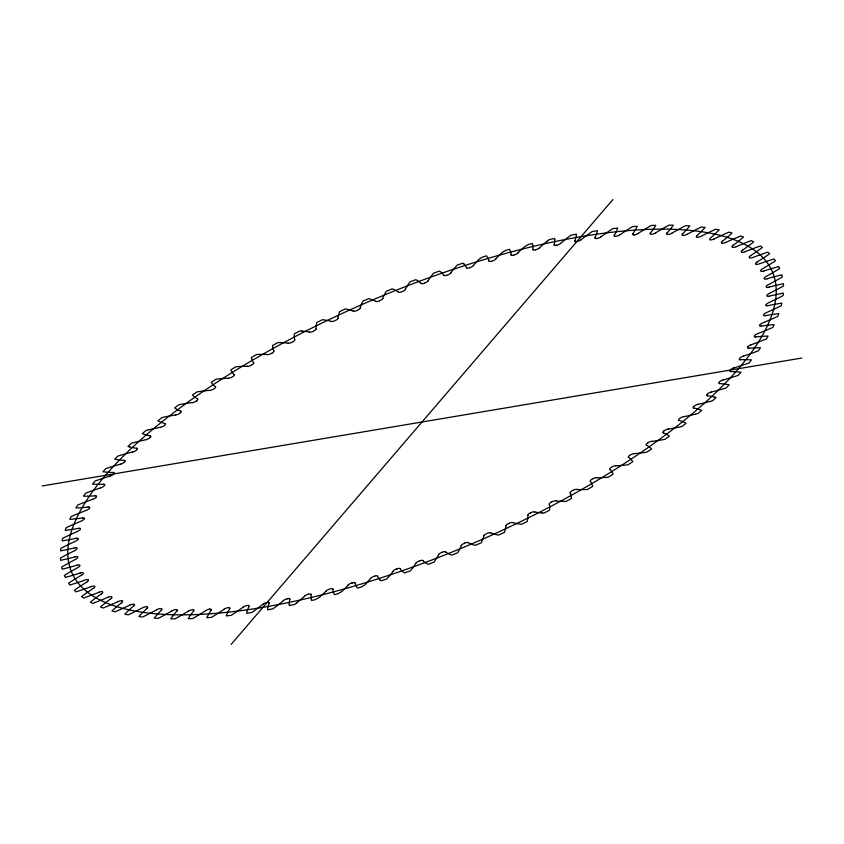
<?xml version="1.0" encoding="UTF-8"?>
<svg xmlns="http://www.w3.org/2000/svg" width="844" height="844" viewBox="0 0 844 844"><rect width="100%" height="100%" fill="white"/><g stroke="black" fill="none" stroke-linecap="round" stroke-linejoin="round"><path stroke-width="1.27" d="M231.129 644.415L612.871 199.585M124.427 462.111L124.501 462.037A3.893 1.34 -23.2 0 1 120.66 464.189M149.757 437.814L149.799 437.772A3.893 1.34 -23.2 0 1 145.801 439.766M547.207 241.184L549.138 239.643L554.687 238.441L554.73 239.559M296.793 602.816L294.862 604.357L289.313 605.559L289.27 604.441M663.901 431.031L664.312 430.714A3.893 1.34 -23.2 0 1 668.332 428.963M179.793 413.212L179.74 413.254A3.893 1.34 -23.2 0 1 175.668 415.037M196.43 400.921L196.705 400.721A3.893 1.34 -23.2 0 0 197.675 398.779M647.728 442.963L647.295 443.279A3.893 1.34 -23.2 0 0 646.325 445.221M271.947 353.182L272.011 353.14A3.893 1.34 -23.2 0 0 273.962 350.988M271.81 353.256L271.557 353.404A3.893 1.34 -23.2 0 1 267.464 354.649M666.433 226.551L669.007 225.126L673.312 225.179L672.267 226.614A127.349 43.972 -23.2 0 1 667.098 232.965M177.567 617.449L174.993 618.874L170.688 618.821L171.733 617.386A127.349 43.972 -23.2 0 1 176.902 611.035M551.354 502.138L551.892 501.853M530.159 513.078L530.707 512.804M508.499 523.628L509.059 523.364M357.318 310.349L357.529 310.254A3.893 1.34 -23.2 0 0 360.346 308.039M357.17 310.413L356.959 310.508A3.893 1.34 -23.2 0 1 353.256 311.204M379.473 300.77L379.832 300.622A3.893 1.34 -23.2 0 0 382.838 298.407M464.738 543.135L464.242 543.346A3.893 1.34 -23.2 0 0 461.162 545.593M441.686 552.493L442.256 552.261M424.817 282.972L424.891 282.951A3.893 1.34 -23.2 0 0 428.224 280.778M419.69 560.838L419.109 561.049A3.893 1.34 -23.2 0 0 415.776 563.222M396.553 569.014L397.134 568.814M469.675 267.727L469.897 267.653A3.893 1.34 -23.2 0 0 473.505 265.565M374.683 576.167L374.177 576.325A3.893 1.34 -23.2 0 0 370.495 578.435M351.864 583.014L352.433 582.856M513.732 255.099L514.08 255.004A3.893 1.34 -23.2 0 0 517.91 253.031M513.595 255.131L513.521 255.152A3.893 1.34 -23.2 0 1 510.947 254.835M148.818 429.765L146.128 430.408L142.32 433.637L143.659 434.143A127.349 43.972 -23.2 0 0 150.084 435.947M695.182 414.235L697.872 413.592L701.68 410.363L700.341 409.857A127.349 43.972 -23.2 0 0 693.916 408.053M532.722 249.402A3.893 1.34 -23.2 0 0 535.022 249.94L535.623 249.74M308.377 594.26L308.925 594.134A3.893 1.34 -23.2 0 1 311.278 594.598M535.486 249.771L535.56 249.75A3.893 1.34 -23.2 0 0 539.538 247.83M556.154 245.319L556.692 245.203M287.308 598.797L287.846 598.681M577.043 241.458L577.106 241.447A3.893 1.34 -23.2 0 0 581.199 239.696M42.2 485.965L801.8 358.035M596.993 238.441L596.497 238.504A3.893 1.34 -23.2 0 1 594.83 237.628M247.007 605.559L247.503 605.496A3.893 1.34 -23.2 0 1 249.17 606.372M638.38 233.377A3.893 1.34 -23.2 0 1 634.213 234.896L634.308 234.811M209.692 609.189L210.156 609.168A3.893 1.34 -23.2 0 1 211.316 610.296M634.129 234.822L633.844 234.832A3.893 1.34 -23.2 0 1 632.683 233.704M301.867 331.07L299.979 330.932L296.255 332.852L294.398 333.813L294.303 334.973A127.349 43.972 -23.2 0 0 294.651 339.752M542.133 512.93L544.021 513.068L547.745 511.147L549.602 510.187L549.697 509.027A127.349 43.972 -23.2 0 0 549.349 504.248M710.405 239.738L710.331 239.717A3.893 1.34 -23.2 0 0 714.246 238.926M710.173 239.685L710.247 239.696A3.893 1.34 -23.2 0 1 710.458 238.029A127.349 43.972 -23.2 0 0 717.664 231.351L719.204 229.832L715.775 229.157L713.022 230.433A127.349 43.972 -23.2 0 0 701.28 236.172A3.893 1.34 -23.2 0 1 697.334 237.248M714.573 397.123L716.071 397.535L712.568 400.742L709.825 401.48A127.349 43.972 -23.2 0 1 698.136 404.329M129.427 446.877L127.929 446.465L131.432 443.258L134.175 442.52A127.349 43.972 -23.2 0 1 145.864 439.671M463.883 263.929L463.103 263.128L461.14 263.761L457.195 265.058L455.865 266.546A127.349 43.972 -23.2 0 0 450.759 272.886M380.116 580.071L380.897 580.872L382.859 580.239L386.805 578.942L388.134 577.454A127.349 43.972 -23.2 0 0 393.241 571.114M74.567 550.668A127.349 43.972 -23.2 0 0 63.057 556.607L60.451 558.011L60.599 560.332L63.258 559.751A127.349 43.972 -23.2 0 0 74.968 556.871M74.673 547.819A3.893 1.34 -23.2 0 1 77.173 548.284A3.893 1.34 -23.2 0 1 74.62 550.594M74.62 547.904A127.349 43.972 -23.2 0 1 63.173 550.383L60.589 550.879L60.831 548.41L63.49 547.049A127.349 43.972 -23.2 0 1 75.253 541.331A3.893 1.34 -23.2 0 0 78.059 539.116M75.823 538.314A3.893 1.34 -23.2 0 1 78.102 538.862M75.76 538.398A127.349 43.972 -23.2 0 1 64.619 540.466L62.118 540.867L62.741 538.272L65.463 536.953A127.349 43.972 -23.2 0 1 77.426 531.477M78.46 528.302A3.893 1.34 -23.2 0 1 80.486 529.061A3.893 1.34 -23.2 0 1 77.5 531.393M78.376 528.397A127.349 43.972 -23.2 0 1 67.604 530.043L65.188 530.348L66.201 527.627L68.965 526.371A127.349 43.972 -23.2 0 1 81.077 521.149A3.893 1.34 -23.2 0 0 84.242 518.954M82.564 517.847A3.893 1.34 -23.2 0 1 84.358 518.68M82.469 517.942A127.349 43.972 -23.2 0 1 72.099 519.165L69.788 519.366L71.181 516.539L73.987 515.336A127.349 43.972 -23.2 0 1 86.194 510.398M89.517 508.236A3.893 1.34 -23.2 0 1 86.194 510.472M88.114 506.98A3.893 1.34 -23.2 0 1 89.675 507.951M88.019 507.075A127.349 43.972 -23.2 0 1 78.102 507.866L75.897 507.961L77.669 505.039L80.486 503.91A127.349 43.972 -23.2 0 1 92.745 499.268M96.205 497.148A3.893 1.34 -23.2 0 1 92.734 499.342M95.108 495.744A3.893 1.34 -23.2 0 1 96.406 496.852M95.003 495.839A127.349 43.972 -23.2 0 1 85.571 496.198L83.493 496.198L85.624 493.191L88.451 492.126A127.349 43.972 -23.2 0 1 100.7 487.811M104.297 485.733A3.893 1.34 -23.2 0 1 100.679 487.895M103.495 484.192A3.893 1.34 -23.2 0 1 104.529 485.427M103.379 484.298A127.349 43.972 -23.2 0 1 94.475 484.213L92.534 484.108L95.024 481.027L97.851 480.046A127.349 43.972 -23.2 0 1 110.036 476.079M113.75 474.043A3.893 1.34 -23.2 0 1 110.005 476.153M113.244 472.376A3.893 1.34 -23.2 0 1 114.014 473.737M113.117 472.482A127.349 43.972 -23.2 0 1 104.793 471.965L102.979 471.754L105.827 468.62L108.633 467.713A127.349 43.972 -23.2 0 1 120.703 464.105M124.321 460.349A3.893 1.34 -23.2 0 1 124.817 461.816M124.184 460.444A127.349 43.972 -23.2 0 1 116.461 459.495L114.795 459.189L117.981 456.013L120.755 455.19A127.349 43.972 -23.2 0 1 132.666 451.951M136.559 450.052A3.893 1.34 -23.2 0 1 132.613 452.036M136.665 448.153A3.893 1.34 -23.2 0 1 136.897 449.736M136.528 448.248A127.349 43.972 -23.2 0 1 129.438 446.866M150.232 435.852A3.893 1.34 -23.2 0 1 150.19 437.53M148.818 429.765A127.349 43.972 -23.2 0 1 160.244 427.317M164.263 425.576A3.893 1.34 -23.2 0 1 160.17 427.412M164.97 423.477A3.893 1.34 -23.2 0 1 164.654 425.26M164.812 423.572A127.349 43.972 -23.2 0 1 159.094 421.356L157.912 420.766L162.006 417.527L164.643 416.968A127.349 43.972 -23.2 0 1 175.742 414.942M180.806 411.112A3.893 1.34 -23.2 0 1 180.215 412.98M180.648 411.197A127.349 43.972 -23.2 0 1 175.647 408.57L174.634 407.884L179.002 404.666L181.555 404.202A127.349 43.972 -23.2 0 1 192.305 402.588M196.367 401.048A3.893 1.34 -23.2 0 1 192.21 402.683M197.507 398.874A127.349 43.972 -23.2 0 1 193.255 395.847L192.411 395.076L197.032 391.869L199.511 391.51A127.349 43.972 -23.2 0 1 209.85 390.329M213.912 388.894A3.893 1.34 -23.2 0 1 209.745 390.424M215.494 386.552A3.893 1.34 -23.2 0 1 214.376 388.578M215.325 386.636A127.349 43.972 -23.2 0 1 211.833 383.239L211.179 382.374L212.783 381.319L216.032 379.209L218.406 378.945A127.349 43.972 -23.2 0 1 228.291 378.196M232.332 376.878A3.893 1.34 -23.2 0 1 228.175 378.291M234.21 374.483A3.893 1.34 -23.2 0 1 232.828 376.561M234.041 374.567A127.349 43.972 -23.2 0 1 231.319 370.79L230.845 369.851L232.522 368.807L235.909 366.739L238.187 366.57A127.349 43.972 -23.2 0 1 247.577 366.254M251.575 365.051A3.893 1.34 -23.2 0 1 247.45 366.349M253.727 362.603A3.893 1.34 -23.2 0 1 252.092 364.745M253.548 362.688A127.349 43.972 -23.2 0 1 251.617 358.563L251.322 357.55L253.073 356.527L256.587 354.491L258.749 354.427A127.349 43.972 -23.2 0 1 267.601 354.554M273.783 351.062A127.349 43.972 -23.2 0 1 272.654 346.61L272.538 345.512L274.342 344.521L277.971 342.548L280.008 342.58A127.349 43.972 -23.2 0 1 288.289 343.139M292.161 342.189A3.893 1.34 -23.2 0 1 288.142 343.234M294.83 339.678A3.893 1.34 -23.2 0 1 292.71 341.894M301.867 331.08A127.349 43.972 -23.2 0 1 309.548 332.061M313.335 331.238A3.893 1.34 -23.2 0 1 309.4 332.156M316.247 328.717A3.893 1.34 -23.2 0 1 313.894 330.964M316.067 328.78A127.349 43.972 -23.2 0 1 316.532 323.716L316.795 322.492L318.694 321.564L322.503 319.707L324.254 319.95A127.349 43.972 -23.2 0 1 331.281 321.364M334.973 320.688A3.893 1.34 -23.2 0 1 331.133 321.458M338.117 318.156A3.893 1.34 -23.2 0 1 335.543 320.414M337.938 318.22A127.349 43.972 -23.2 0 1 339.204 312.871L339.647 311.594L341.577 310.697L345.449 308.925L347.053 309.263A127.349 43.972 -23.2 0 1 353.414 311.109M360.166 308.092A127.349 43.972 -23.2 0 1 362.224 302.5L362.846 301.171L364.808 300.316L368.722 298.628L370.178 299.061A127.349 43.972 -23.2 0 1 375.833 301.319M379.272 300.918A3.893 1.34 -23.2 0 1 375.675 301.413M382.659 298.459A127.349 43.972 -23.2 0 1 385.508 292.646L386.309 291.264L388.282 290.463L392.228 288.859L393.526 289.387A127.349 43.972 -23.2 0 1 398.463 292.056M401.744 291.792A3.893 1.34 -23.2 0 1 398.294 292.14M405.5 289.313A3.893 1.34 -23.2 0 1 402.335 291.56M405.32 289.355A127.349 43.972 -23.2 0 1 408.939 283.341L409.92 281.917L411.904 281.157L415.86 279.659L416.989 280.282A127.349 43.972 -23.2 0 1 421.177 283.341M424.3 283.225A3.893 1.34 -23.2 0 1 421.008 283.426M428.056 280.82A127.349 43.972 -23.2 0 1 432.434 274.627L433.584 273.171L435.567 272.464L439.524 271.072L440.473 271.779A127.349 43.972 -23.2 0 1 443.902 275.218M446.856 275.249A3.893 1.34 -23.2 0 1 443.733 275.302M450.928 272.855A3.893 1.34 -23.2 0 1 447.436 275.049M463.873 263.929A127.349 43.972 -23.2 0 1 466.532 267.727M469.296 267.907A3.893 1.34 -23.2 0 1 466.363 267.812M473.347 265.596A127.349 43.972 -23.2 0 1 479.181 259.129L482.61 257.03L486.513 255.859L487.115 256.745A127.349 43.972 -23.2 0 1 488.982 260.901M491.535 261.218A3.893 1.34 -23.2 0 1 488.803 260.975M495.861 258.95A3.893 1.34 -23.2 0 1 492.105 261.06M495.713 258.971A127.349 43.972 -23.2 0 1 502.233 252.409L505.799 250.351L509.649 249.307L510.061 250.278A127.349 43.972 -23.2 0 1 511.126 254.761M517.752 253.042A127.349 43.972 -23.2 0 1 524.947 246.416L528.618 244.412L532.406 243.494L532.638 244.538A127.349 43.972 -23.2 0 1 532.902 249.339M539.4 247.841A127.349 43.972 -23.2 0 1 547.218 241.184M554.719 239.569A127.349 43.972 -23.2 0 1 554.202 244.654M556.091 245.393A3.893 1.34 -23.2 0 1 554.023 244.718M560.669 243.378A3.893 1.34 -23.2 0 1 556.629 245.287M560.532 243.388A127.349 43.972 -23.2 0 1 568.951 236.71L571.008 235.181L576.41 234.178L576.262 235.36A127.349 43.972 -23.2 0 1 574.933 240.73M576.579 241.606A3.893 1.34 -23.2 0 1 574.753 240.783M581.073 239.696A127.349 43.972 -23.2 0 1 590.061 233.039L592.235 231.52L597.457 230.728L597.13 231.963A127.349 43.972 -23.2 0 1 595.009 237.575M601.055 236.795A3.893 1.34 -23.2 0 1 596.919 238.525M600.939 236.784A127.349 43.972 -23.2 0 1 610.444 230.18L612.733 228.671L617.766 228.08L617.249 229.389A127.349 43.972 -23.2 0 1 614.348 235.223M615.498 236.352A3.893 1.34 -23.2 0 1 614.168 235.265M620.14 234.685A3.893 1.34 -23.2 0 1 615.983 236.309M620.034 234.664A127.349 43.972 -23.2 0 1 630.025 228.133L632.42 226.646L637.231 226.276L636.534 227.627A127.349 43.972 -23.2 0 1 632.852 233.661M638.275 233.345A127.349 43.972 -23.2 0 1 648.719 226.93L651.199 225.464L655.767 225.306L654.902 226.698A127.349 43.972 -23.2 0 1 650.46 232.912M651.093 234.284A3.893 1.34 -23.2 0 1 650.302 232.944M655.693 232.87A3.893 1.34 -23.2 0 1 651.536 234.273M655.598 232.838A127.349 43.972 -23.2 0 1 666.433 226.551M667.456 234.453A3.893 1.34 -23.2 0 1 666.939 232.997M672.003 233.176A3.893 1.34 -23.2 0 1 667.878 234.463M671.919 233.144A127.349 43.972 -23.2 0 1 683.102 227.015L685.75 225.633L689.78 225.886L688.567 227.363A127.349 43.972 -23.2 0 1 682.68 233.83M682.775 235.423A3.893 1.34 -23.2 0 1 682.522 233.851M687.238 234.294A3.893 1.34 -23.2 0 1 683.165 235.455M687.164 234.252A127.349 43.972 -23.2 0 1 698.663 228.313L701.364 226.973L705.099 227.447L703.717 228.935A127.349 43.972 -23.2 0 1 697.144 235.508M696.975 237.196A3.893 1.34 -23.2 0 1 696.996 235.518M714.203 238.884A127.349 43.972 -23.2 0 1 726.146 233.377L728.942 232.153L732.043 233.039L730.355 234.569A127.349 43.972 -23.2 0 1 722.475 241.236M721.789 243.093A3.893 1.34 -23.2 0 1 722.348 241.236M725.903 242.428A3.893 1.34 -23.2 0 1 722.074 243.188M725.872 242.376A127.349 43.972 -23.2 0 1 737.972 237.132L740.779 235.972L743.543 237.058L741.718 238.599A127.349 43.972 -23.2 0 1 733.246 245.266M732.286 247.197A3.893 1.34 -23.2 0 1 733.119 245.266M736.263 246.701A3.893 1.34 -23.2 0 1 732.55 247.324M736.232 246.638A127.349 43.972 -23.2 0 1 748.438 241.679L751.265 240.593L753.681 241.869L751.709 243.41A127.349 43.972 -23.2 0 1 742.678 250.056M741.465 252.061A3.893 1.34 -23.2 0 1 742.562 250.046M745.273 251.723A3.893 1.34 -23.2 0 1 741.686 252.198M745.252 251.649A127.349 43.972 -23.2 0 1 757.511 246.997L760.338 245.973L762.385 247.45L760.286 248.991A127.349 43.972 -23.2 0 1 750.738 255.584M750.727 255.648A3.893 1.34 -23.2 0 0 749.409 257.758A3.893 1.34 -23.2 0 0 752.901 257.473A127.349 43.972 -23.2 0 1 765.139 253.063L767.956 252.124L769.644 253.78L767.418 255.299A127.349 43.972 -23.2 0 1 757.384 261.819M755.675 263.929A3.893 1.34 -23.2 0 1 757.29 261.798M755.823 264.098A3.893 1.34 -23.2 0 0 759.104 263.919A127.349 43.972 -23.2 0 1 771.3 259.846L774.096 258.992L774.539 259.604L775.404 260.828L773.072 262.336A127.349 43.972 -23.2 0 1 762.596 268.751A3.893 1.34 -23.2 0 0 760.739 271.04A3.893 1.34 -23.2 0 0 763.873 271.051M763.894 270.977A127.349 43.972 -23.2 0 1 775.974 267.337L778.727 266.567L779.044 267.231L779.656 268.571L777.229 270.048A127.349 43.972 -23.2 0 1 766.352 276.326A3.893 1.34 -23.2 0 0 764.179 278.509M767.164 278.826A3.893 1.34 -23.2 0 1 764.253 278.71M767.196 278.742A127.349 43.972 -23.2 0 1 779.117 275.482L781.829 274.796L782.019 275.524L782.367 276.969L779.856 278.414A127.349 43.972 -23.2 0 1 768.641 284.533M766.246 286.728A3.893 1.34 -23.2 0 1 768.578 284.491M768.989 287.213A3.893 1.34 -23.2 0 1 766.278 286.96M769.032 287.129A127.349 43.972 -23.2 0 1 780.742 284.259L783.401 283.668L783.548 285.989L780.953 287.393A127.349 43.972 -23.2 0 1 769.433 293.332M769.327 296.181A3.893 1.34 -23.2 0 1 766.827 295.716A3.893 1.34 -23.2 0 1 769.38 293.406M769.38 296.096A127.349 43.972 -23.2 0 1 780.827 293.617L783.411 293.121L783.169 295.59L780.51 296.951A127.349 43.972 -23.2 0 1 768.747 302.669A3.893 1.34 -23.2 0 0 765.941 304.884M768.177 305.686A3.893 1.34 -23.2 0 1 765.898 305.138M768.24 305.602A127.349 43.972 -23.2 0 1 779.381 303.534L781.882 303.133L781.259 305.728L778.537 307.047A127.349 43.972 -23.2 0 1 766.574 312.523M765.54 315.698A3.893 1.34 -23.2 0 1 763.514 314.939A3.893 1.34 -23.2 0 1 766.5 312.607M765.624 315.603A127.349 43.972 -23.2 0 1 776.396 313.957L778.812 313.651L777.799 316.373L775.035 317.629A127.349 43.972 -23.2 0 1 762.923 322.851A3.893 1.34 -23.2 0 0 759.758 325.046M761.436 326.153A3.893 1.34 -23.2 0 1 759.642 325.32M761.531 326.058A127.349 43.972 -23.2 0 1 771.901 324.834L774.212 324.634L772.819 327.461L770.013 328.664A127.349 43.972 -23.2 0 1 757.806 333.602M754.483 335.764A3.893 1.34 -23.2 0 1 757.806 333.528M755.886 337.02A3.893 1.34 -23.2 0 1 754.325 336.049M755.981 336.925A127.349 43.972 -23.2 0 1 765.898 336.134L768.103 336.039L766.331 338.961L763.514 340.09A127.349 43.972 -23.2 0 1 751.255 344.732M747.795 346.852A3.893 1.34 -23.2 0 1 751.265 344.658M748.892 348.255A3.893 1.34 -23.2 0 1 747.594 347.148M748.997 348.161A127.349 43.972 -23.2 0 1 758.429 347.802L760.507 347.802L758.376 350.809L755.549 351.874A127.349 43.972 -23.2 0 1 743.3 356.189M739.703 358.267A3.893 1.34 -23.2 0 1 743.321 356.105M740.504 359.808A3.893 1.34 -23.2 0 1 739.471 358.573M740.621 359.702A127.349 43.972 -23.2 0 1 749.525 359.787L751.466 359.892L748.976 362.973L746.149 363.954A127.349 43.972 -23.2 0 1 733.963 367.921M730.25 369.957A3.893 1.34 -23.2 0 1 733.995 367.847M730.756 371.624A3.893 1.34 -23.2 0 1 729.986 370.263M730.883 371.518A127.349 43.972 -23.2 0 1 739.207 372.035L741.021 372.246L738.173 375.38L735.367 376.287A127.349 43.972 -23.2 0 1 723.297 379.895M719.478 381.868A3.893 1.34 -23.2 0 1 723.34 379.811M719.679 383.651A3.893 1.34 -23.2 0 1 719.183 382.184M719.816 383.556A127.349 43.972 -23.2 0 1 727.539 384.505L729.205 384.811L726.019 387.987L723.245 388.81A127.349 43.972 -23.2 0 1 711.334 392.049M707.441 393.948A3.893 1.34 -23.2 0 1 711.386 391.964M707.335 395.847A3.893 1.34 -23.2 0 1 707.103 394.264M707.472 395.752A127.349 43.972 -23.2 0 1 714.562 397.134M694.169 406.154A3.893 1.34 -23.2 0 1 698.199 404.234M693.768 408.148A3.893 1.34 -23.2 0 1 693.81 406.47M695.182 414.235A127.349 43.972 -23.2 0 1 683.756 416.683M679.736 418.424A3.893 1.34 -23.2 0 1 683.83 416.588M679.03 420.523A3.893 1.34 -23.2 0 1 679.346 418.74M679.188 420.428A127.349 43.972 -23.2 0 1 684.906 422.644L686.088 423.234L681.994 426.473L679.357 427.032A127.349 43.972 -23.2 0 1 668.258 429.058M663.194 432.888A3.893 1.34 -23.2 0 1 663.785 431.02M663.352 432.803A127.349 43.972 -23.2 0 1 668.353 435.43L669.366 436.116L664.998 439.334L662.445 439.798A127.349 43.972 -23.2 0 1 651.695 441.412M647.633 442.952A3.893 1.34 -23.2 0 1 651.79 441.317M646.493 445.126A127.349 43.972 -23.2 0 1 650.745 448.153L651.589 448.924L646.968 452.131L644.489 452.489A127.349 43.972 -23.2 0 1 634.15 453.671M630.088 455.106A3.893 1.34 -23.2 0 1 634.255 453.576M628.506 457.448A3.893 1.34 -23.2 0 1 629.624 455.422M628.674 457.364A127.349 43.972 -23.2 0 1 632.167 460.761L632.821 461.626L631.217 462.681L627.968 464.791L625.594 465.055A127.349 43.972 -23.2 0 1 615.709 465.804M611.668 467.122A3.893 1.34 -23.2 0 1 615.825 465.709M609.79 469.517A3.893 1.34 -23.2 0 1 611.172 467.439M609.959 469.433A127.349 43.972 -23.2 0 1 612.681 473.21L613.155 474.149L611.478 475.193L608.091 477.261L605.813 477.43A127.349 43.972 -23.2 0 1 596.423 477.746M592.425 478.949A3.893 1.34 -23.2 0 1 596.55 477.651M590.272 481.397A3.893 1.34 -23.2 0 1 591.908 479.255M590.452 481.312A127.349 43.972 -23.2 0 1 592.382 485.437L592.678 486.45L590.927 487.473L587.413 489.509L585.251 489.573A127.349 43.972 -23.2 0 1 576.399 489.446M576.536 489.351A3.893 1.34 -23.2 0 0 572.454 490.533L571.989 490.86A3.893 1.34 -23.2 0 0 570.038 493.012M570.217 492.938A127.349 43.972 -23.2 0 1 571.346 497.39L571.462 498.487L569.658 499.479L566.029 501.452L563.992 501.42A127.349 43.972 -23.2 0 1 555.711 500.861M551.839 501.811A3.893 1.34 -23.2 0 1 555.858 500.766M549.17 504.322A3.893 1.34 -23.2 0 1 551.29 502.106M542.133 512.92A127.349 43.972 -23.2 0 1 534.452 511.939M530.665 512.762A3.893 1.34 -23.2 0 1 534.6 511.844M527.753 515.283A3.893 1.34 -23.2 0 1 530.106 513.036M527.933 515.22A127.349 43.972 -23.2 0 1 527.468 520.284L527.205 521.508L525.306 522.436L521.497 524.293L519.746 524.05A127.349 43.972 -23.2 0 1 512.719 522.636M509.027 523.312A3.893 1.34 -23.2 0 1 512.867 522.541M505.883 525.844A3.893 1.34 -23.2 0 1 508.457 523.586M506.062 525.78A127.349 43.972 -23.2 0 1 504.796 531.129L504.353 532.406L502.423 533.303L498.551 535.075L496.947 534.737A127.349 43.972 -23.2 0 1 490.586 532.891M490.744 532.796A3.893 1.34 -23.2 0 0 487.02 533.44L486.545 533.714A3.893 1.34 -23.2 0 0 483.654 535.961M483.834 535.908A127.349 43.972 -23.2 0 1 481.776 541.5L481.154 542.829L479.192 543.684L475.277 545.372L473.822 544.939A127.349 43.972 -23.2 0 1 468.167 542.681M464.727 543.082A3.893 1.34 -23.2 0 1 468.325 542.586M461.341 545.54A127.349 43.972 -23.2 0 1 458.492 551.354L457.691 552.736L455.718 553.537L451.772 555.141L450.474 554.614A127.349 43.972 -23.2 0 1 445.537 551.944M442.256 552.208A3.893 1.34 -23.2 0 1 445.706 551.86M438.5 554.687A3.893 1.34 -23.2 0 1 441.665 552.44M438.68 554.645A127.349 43.972 -23.2 0 1 435.061 560.659L434.08 562.083L432.096 562.842L428.14 564.341L427.011 563.718A127.349 43.972 -23.2 0 1 422.823 560.659M419.7 560.775A3.893 1.34 -23.2 0 1 422.992 560.574M415.944 563.18A127.349 43.972 -23.2 0 1 411.566 569.373L410.416 570.829L408.433 571.536L404.476 572.928L403.527 572.221A127.349 43.972 -23.2 0 1 400.098 568.782M397.144 568.75A3.893 1.34 -23.2 0 1 400.267 568.698M393.072 571.145A3.893 1.34 -23.2 0 1 396.564 568.951M380.127 580.071A127.349 43.972 -23.2 0 1 377.468 576.273M374.704 576.093A3.893 1.34 -23.2 0 1 377.637 576.188M370.653 578.404A127.349 43.972 -23.2 0 1 364.819 584.871L361.39 586.97L357.487 588.141L356.885 587.255A127.349 43.972 -23.2 0 1 355.018 583.099M352.465 582.782A3.893 1.34 -23.2 0 1 355.197 583.025M348.139 585.05A3.893 1.34 -23.2 0 1 351.895 582.94M348.287 585.029A127.349 43.972 -23.2 0 1 341.767 591.591L338.201 593.649L334.351 594.693L333.939 593.722A127.349 43.972 -23.2 0 1 332.874 589.239M333.053 589.165A3.893 1.34 -23.2 0 0 330.531 588.774L329.993 588.975A3.893 1.34 -23.2 0 0 326.09 590.969M326.248 590.958A127.349 43.972 -23.2 0 1 319.053 597.584L315.382 599.588L311.594 600.506L311.362 599.462A127.349 43.972 -23.2 0 1 311.098 594.661M304.462 596.17A3.893 1.34 -23.2 0 1 308.419 594.187M304.6 596.159A127.349 43.972 -23.2 0 1 296.782 602.816M289.281 604.431A127.349 43.972 -23.2 0 1 289.798 599.346M287.909 598.607A3.893 1.34 -23.2 0 1 289.977 599.282M283.331 600.622A3.893 1.34 -23.2 0 1 287.371 598.712M283.468 600.611A127.349 43.972 -23.2 0 1 275.049 607.29L272.992 608.819L267.59 609.822L267.738 608.64A127.349 43.972 -23.2 0 1 269.067 603.27M267.421 602.394A3.893 1.34 -23.2 0 1 269.247 603.217M262.8 604.304A3.893 1.34 -23.2 0 1 266.894 602.479M262.927 604.304A127.349 43.972 -23.2 0 1 253.938 610.961L251.765 612.48L246.543 613.271L246.87 612.037A127.349 43.972 -23.2 0 1 248.991 606.425M242.945 607.205A3.893 1.34 -23.2 0 1 247.081 605.475M243.061 607.216A127.349 43.972 -23.2 0 1 233.556 613.82L231.267 615.329L226.234 615.92L226.751 614.611A127.349 43.972 -23.2 0 1 229.652 608.777M228.502 607.648A3.893 1.34 -23.2 0 1 229.832 608.735M223.86 609.315A3.893 1.34 -23.2 0 1 228.017 607.691M223.966 609.336A127.349 43.972 -23.2 0 1 213.975 615.867L211.58 617.354L206.769 617.724L207.466 616.373A127.349 43.972 -23.2 0 1 211.148 610.339M205.619 610.623A3.893 1.34 -23.2 0 1 209.787 609.104M205.725 610.655A127.349 43.972 -23.2 0 1 195.28 617.069L192.801 618.536L188.233 618.694L189.098 617.302A127.349 43.972 -23.2 0 1 193.54 611.088M192.907 609.716A3.893 1.34 -23.2 0 1 193.698 611.056M188.307 611.13A3.893 1.34 -23.2 0 1 192.464 609.727M188.402 611.161A127.349 43.972 -23.2 0 1 177.567 617.449M176.544 609.547A3.893 1.34 -23.2 0 1 177.061 611.003M171.997 610.824A3.893 1.34 -23.2 0 1 176.122 609.537M172.081 610.856A127.349 43.972 -23.2 0 1 160.898 616.985L158.25 618.367L154.22 618.114L155.433 616.637A127.349 43.972 -23.2 0 1 161.32 610.17M161.225 608.577A3.893 1.34 -23.2 0 1 161.478 610.149M156.762 609.706A3.893 1.34 -23.2 0 1 160.835 608.545M156.836 609.748A127.349 43.972 -23.2 0 1 145.337 615.687L142.636 617.027L138.901 616.553L140.283 615.065A127.349 43.972 -23.2 0 1 146.856 608.492M147.025 606.804A3.893 1.34 -23.2 0 1 147.004 608.482M146.666 606.752A3.893 1.34 -23.2 0 0 142.657 607.785A127.349 43.972 -23.2 0 1 130.968 613.567L128.225 614.843L124.796 614.168L126.326 612.649A127.349 43.972 -23.2 0 1 133.574 606.024M129.923 605.106A3.893 1.34 -23.2 0 1 133.932 604.23A3.893 1.34 -23.2 0 1 133.711 606.013M129.797 605.116A127.349 43.972 -23.2 0 1 117.854 610.623L115.058 611.847L111.957 610.961L113.645 609.431A127.349 43.972 -23.2 0 1 121.525 602.764M122.211 600.907A3.893 1.34 -23.2 0 1 121.652 602.764M118.097 601.572A3.893 1.34 -23.2 0 1 121.926 600.812M118.128 601.624A127.349 43.972 -23.2 0 1 106.027 606.868L103.221 608.028L100.457 606.941L102.282 605.401A127.349 43.972 -23.2 0 1 110.754 598.734M111.714 596.803A3.893 1.34 -23.2 0 1 110.88 598.734M107.737 597.299A3.893 1.34 -23.2 0 1 111.45 596.676M107.768 597.362A127.349 43.972 -23.2 0 1 95.562 602.321L92.734 603.407L90.319 602.131L92.291 600.59A127.349 43.972 -23.2 0 1 101.322 593.944M102.535 591.939A3.893 1.34 -23.2 0 1 101.438 593.954M98.727 592.277A3.893 1.34 -23.2 0 1 102.314 591.802M98.748 592.351A127.349 43.972 -23.2 0 1 86.489 597.003L83.661 598.027L81.615 596.55L83.714 595.009A127.349 43.972 -23.2 0 1 93.262 588.416M91.205 586.612A3.893 1.34 -23.2 0 1 94.686 586.316A3.893 1.34 -23.2 0 1 93.367 588.437M91.11 586.601A127.349 43.972 -23.2 0 1 78.861 590.937L76.044 591.876L74.356 590.22L76.582 588.701A127.349 43.972 -23.2 0 1 86.615 582.181M88.325 580.071A3.893 1.34 -23.2 0 1 86.71 582.202M88.177 579.902A3.893 1.34 -23.2 0 0 84.896 580.081A127.349 43.972 -23.2 0 1 72.7 584.154L69.904 585.008L69.461 584.396L68.596 583.172L70.928 581.664A127.349 43.972 -23.2 0 1 81.404 575.249M80.191 573.055A3.893 1.34 -23.2 0 1 83.324 573.065A3.893 1.34 -23.2 0 1 81.488 575.281M80.106 573.023A127.349 43.972 -23.2 0 1 68.026 576.663L65.273 577.433L64.956 576.769L64.344 575.429L66.771 573.952A127.349 43.972 -23.2 0 1 77.648 567.674A3.893 1.34 -23.2 0 0 79.821 565.491M76.836 565.174A3.893 1.34 -23.2 0 1 79.747 565.29M76.804 565.258A127.349 43.972 -23.2 0 1 64.882 568.518L62.171 569.204L61.981 568.476L61.633 567.031L64.144 565.586A127.349 43.972 -23.2 0 1 75.359 559.466M77.754 557.272A3.893 1.34 -23.2 0 1 75.422 559.509M75.01 556.787A3.893 1.34 -23.2 0 1 77.722 557.04M278.182 604.599A381.235 131.643 -23.2 0 0 774.254 276.959A381.235 131.643 -23.2 0 0 213.564 384.442A381.235 131.643 -23.2 0 0 278.182 604.599"/></g></svg>
